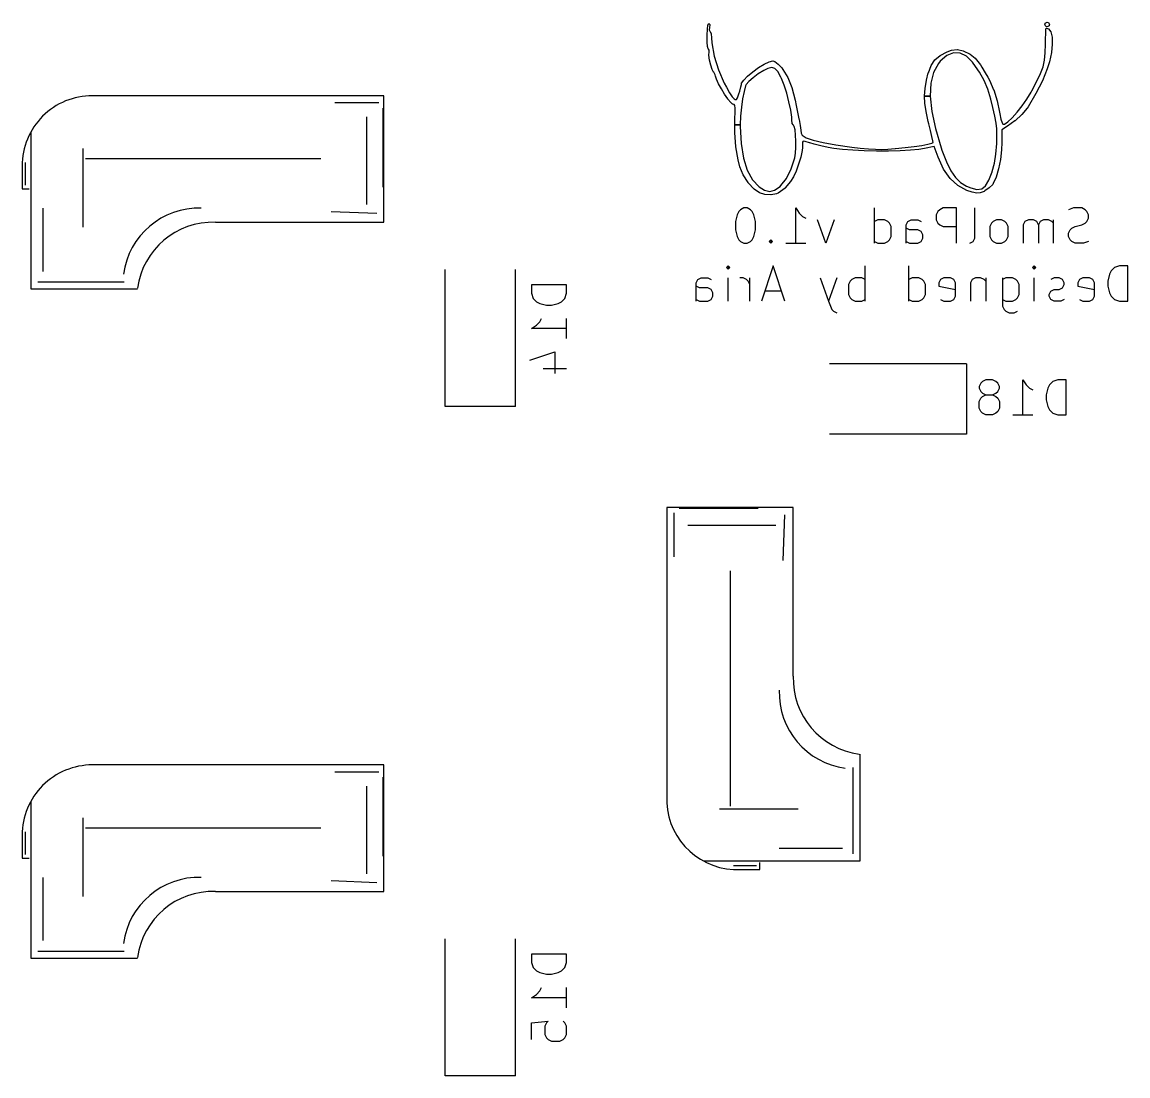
# Model space of a CAD drawing. Extents: x 111.6 to 184.2, y -141.9 to -53.5.
# Drawn here: x 149.67 to 181.15, y -141.95 to -111.95 of the extents above; entities that cross this region are included whole.
import ezdxf

# ---------------------------------------------------------------- set-up
doc = ezdxf.new("R2010")
doc.units = 0
doc.layers.add('BLACK', color=7, linetype='CONTINUOUS')

msp = doc.modelspace()

# ---------------------------------------------------------------- linework, layer by layer
at = {"layer": 'BLACK', "linetype": 'CONTINUOUS'}
for p, q in [((169.18, -112.152), (169.195, -112.04)), ((169.195, -112.039), (169.217, -111.999)), ((169.195, -112.04), (169.195, -112.039)), ((169.195, -112.04), (169.195, -112.04)), ((169.217, -111.998), (169.218, -111.997)), ((169.217, -111.999), (169.217, -111.998)), ((169.218, -111.997), (169.218, -111.997)), ((169.218, -111.997), (169.218, -111.997)), ((169.218, -111.997), (169.219, -111.997)), ((169.219, -111.997), (169.22, -111.996)), ((169.22, -111.996), (169.22, -111.996)), ((169.22, -111.996), (169.22, -111.996)), ((169.22, -111.996), (169.221, -111.996)), ((169.221, -111.996), (169.221, -111.996)), ((169.221, -111.996), (169.222, -111.996)), ((169.222, -111.996), (169.222, -111.996)), ((169.222, -111.996), (169.222, -111.996)), ((169.222, -111.996), (169.223, -111.997)), ((169.223, -111.997), (169.223, -111.997)), ((169.223, -111.997), (169.224, -111.997)), ((169.224, -111.997), (169.224, -111.997)), ((169.224, -111.997), (169.225, -111.998)), ((169.225, -111.998), (169.247, -112.023)), ((169.249, -112.027), (169.243, -112.107)), ((169.247, -112.023), (169.247, -112.023)), ((169.247, -112.023), (169.247, -112.023)), ((169.247, -112.023), (169.248, -112.024)), ((169.248, -112.024), (169.248, -112.025)), ((169.248, -112.025), (169.248, -112.025)), ((169.248, -112.025), (169.248, -112.025)), ((169.248, -112.025), (169.249, -112.026)), ((169.249, -112.026), (169.249, -112.027)), ((169.249, -112.027), (169.249, -112.027)), ((169.249, -112.027), (169.249, -112.027)), ((178.783, -112.021), (178.79, -111.991)), ((178.783, -112.022), (178.783, -112.021)), ((178.783, -112.021), (178.783, -112.021)), ((178.783, -112.021), (178.783, -112.021)), ((178.783, -112.023), (178.783, -112.022)), ((178.783, -112.024), (178.783, -112.023)), ((178.783, -112.023), (178.783, -112.023)), ((178.783, -112.023), (178.783, -112.023)), ((178.783, -112.025), (178.783, -112.024)), ((178.817, -112.081), (178.783, -112.025)), ((178.783, -112.025), (178.783, -112.025)), ((178.783, -112.025), (178.783, -112.025)), ((178.79, -111.991), (178.791, -111.99)), ((178.79, -111.991), (178.79, -111.991)), ((178.79, -111.991), (178.79, -111.991)), ((178.79, -111.991), (178.79, -111.991)), ((178.791, -111.99), (178.792, -111.989)), ((178.791, -111.99), (178.791, -111.99)), ((178.791, -111.99), (178.791, -111.99)), ((178.791, -111.99), (178.791, -111.99)), ((178.792, -111.988), (178.849, -111.954)), ((178.792, -111.989), (178.792, -111.988)), ((178.792, -111.988), (178.792, -111.988)), ((178.792, -111.988), (178.792, -111.988)), ((178.849, -111.954), (178.849, -111.954)), ((178.849, -111.954), (178.849, -111.954)), ((178.849, -111.954), (178.85, -111.954)), ((178.85, -111.954), (178.85, -111.954)), ((178.85, -111.954), (178.85, -111.954)), ((178.85, -111.954), (178.85, -111.954)), ((178.85, -111.954), (178.851, -111.954)), ((178.851, -111.954), (178.852, -111.954)), ((178.852, -111.954), (178.852, -111.954)), ((178.852, -111.954), (178.852, -111.954)), ((178.852, -111.954), (178.882, -111.961)), ((178.882, -111.961), (178.882, -111.961)), ((178.882, -111.961), (178.882, -111.961)), ((178.882, -111.961), (178.882, -111.961)), ((178.882, -111.961), (178.883, -111.962)), ((178.883, -111.962), (178.884, -111.962)), ((178.884, -111.962), (178.884, -111.962)), ((178.884, -111.962), (178.884, -111.962)), ((178.884, -111.962), (178.885, -111.963)), ((178.885, -111.963), (178.885, -111.963)), ((178.885, -111.963), (178.919, -112.02)), ((178.92, -112.023), (178.912, -112.053)), ((178.919, -112.02), (178.919, -112.02)), ((178.919, -112.02), (178.919, -112.02)), ((178.919, -112.02), (178.919, -112.021)), ((178.919, -112.021), (178.92, -112.021)), ((178.92, -112.021), (178.92, -112.021)), ((178.92, -112.021), (178.92, -112.021)), ((178.92, -112.021), (178.92, -112.022)), ((178.92, -112.022), (178.92, -112.023)), ((178.92, -112.023), (178.92, -112.023)), ((178.92, -112.023), (178.92, -112.023)), ((169.173, -112.322), (169.18, -112.152)), ((169.173, -112.361), (169.173, -112.322)), ((169.173, -112.322), (169.173, -112.322)), ((169.173, -112.322), (169.173, -112.322)), ((169.177, -112.524), (169.173, -112.361)), ((169.173, -112.361), (169.173, -112.361)), ((169.173, -112.361), (169.173, -112.361)), ((169.18, -112.152), (169.18, -112.152)), ((169.18, -112.152), (169.18, -112.152)), ((169.243, -112.107), (169.235, -112.177)), ((169.235, -112.177), (169.251, -112.209)), ((169.243, -112.107), (169.243, -112.107)), ((169.243, -112.107), (169.243, -112.107)), ((169.251, -112.209), (169.262, -112.218)), ((169.262, -112.218), (169.262, -112.218)), ((169.262, -112.218), (169.263, -112.219)), ((169.263, -112.219), (169.263, -112.219)), ((169.263, -112.219), (169.263, -112.219)), ((169.263, -112.219), (169.263, -112.22)), ((169.263, -112.22), (169.264, -112.22)), ((169.264, -112.22), (169.284, -112.289)), ((169.284, -112.289), (169.285, -112.29)), ((169.285, -112.29), (169.285, -112.29)), ((169.285, -112.29), (169.296, -112.404)), ((178.804, -112.431), (178.809, -112.274)), ((178.809, -112.274), (178.816, -112.168)), ((178.809, -112.274), (178.809, -112.274)), ((178.809, -112.274), (178.809, -112.274)), ((178.816, -112.167), (178.825, -112.128)), ((178.816, -112.168), (178.816, -112.167)), ((178.816, -112.167), (178.816, -112.167)), ((178.819, -112.082), (178.817, -112.081)), ((178.817, -112.081), (178.817, -112.081)), ((178.819, -112.083), (178.819, -112.082)), ((178.819, -112.082), (178.819, -112.082)), ((178.819, -112.082), (178.819, -112.082)), ((178.82, -112.083), (178.819, -112.083)), ((178.85, -112.091), (178.82, -112.083)), ((178.82, -112.083), (178.82, -112.083)), ((178.82, -112.083), (178.82, -112.083)), ((178.82, -112.083), (178.82, -112.083)), ((178.825, -112.128), (178.825, -112.127)), ((178.825, -112.127), (178.825, -112.127)), ((178.825, -112.127), (178.826, -112.127)), ((178.826, -112.126), (178.826, -112.125)), ((178.826, -112.125), (178.827, -112.125)), ((178.826, -112.127), (178.826, -112.126)), ((178.826, -112.126), (178.826, -112.126)), ((178.827, -112.125), (178.827, -112.124)), ((178.827, -112.124), (178.828, -112.124)), ((178.828, -112.124), (178.828, -112.124)), ((178.828, -112.124), (178.828, -112.124)), ((178.828, -112.124), (178.829, -112.124)), ((178.829, -112.124), (178.829, -112.124)), ((178.829, -112.124), (178.83, -112.124)), ((178.83, -112.124), (178.83, -112.124)), ((178.83, -112.124), (178.831, -112.124)), ((178.831, -112.124), (178.831, -112.124)), ((178.831, -112.124), (178.832, -112.124)), ((178.832, -112.124), (178.888, -112.142)), ((178.851, -112.091), (178.85, -112.091)), ((178.85, -112.091), (178.85, -112.091)), ((178.85, -112.091), (178.85, -112.091)), ((178.852, -112.091), (178.851, -112.091)), ((178.853, -112.09), (178.852, -112.091)), ((178.852, -112.091), (178.852, -112.091)), ((178.852, -112.091), (178.852, -112.091)), ((178.854, -112.09), (178.853, -112.09)), ((178.91, -112.056), (178.854, -112.09)), ((178.854, -112.09), (178.854, -112.09)), ((178.888, -112.142), (178.888, -112.142)), ((178.888, -112.142), (178.889, -112.142)), ((178.889, -112.142), (178.889, -112.142)), ((178.889, -112.142), (178.889, -112.143)), ((178.889, -112.143), (178.89, -112.143)), ((178.89, -112.143), (178.89, -112.144)), ((178.89, -112.144), (178.955, -112.23)), ((178.911, -112.055), (178.91, -112.056)), ((178.91, -112.056), (178.91, -112.056)), ((178.91, -112.056), (178.91, -112.056)), ((178.91, -112.056), (178.91, -112.056)), ((178.91, -112.056), (178.91, -112.056)), ((178.912, -112.054), (178.911, -112.055)), ((178.911, -112.055), (178.911, -112.055)), ((178.911, -112.055), (178.911, -112.055)), ((178.912, -112.053), (178.912, -112.054)), ((178.955, -112.23), (178.955, -112.23)), ((178.955, -112.23), (178.955, -112.23)), ((178.955, -112.23), (178.955, -112.231)), ((178.955, -112.231), (178.956, -112.232)), ((178.956, -112.232), (178.956, -112.232)), ((178.956, -112.232), (178.956, -112.232)), ((178.956, -112.232), (178.991, -112.381)), ((169.188, -112.648), (169.177, -112.524)), ((169.177, -112.524), (169.177, -112.524)), ((169.177, -112.524), (169.177, -112.524)), ((169.188, -112.649), (169.188, -112.648)), ((169.204, -112.716), (169.188, -112.649)), ((169.188, -112.649), (169.188, -112.649)), ((169.296, -112.404), (169.296, -112.405)), ((169.296, -112.405), (169.296, -112.405)), ((169.296, -112.405), (169.307, -112.546)), ((169.307, -112.546), (169.374, -112.923)), ((178.797, -112.826), (178.803, -112.583)), ((178.803, -112.583), (178.804, -112.431)), ((178.804, -112.431), (178.804, -112.431)), ((178.804, -112.431), (178.804, -112.431)), ((178.998, -112.582), (178.973, -112.821)), ((178.991, -112.381), (178.991, -112.381)), ((178.991, -112.381), (178.992, -112.382)), ((178.992, -112.382), (178.998, -112.581)), ((178.998, -112.581), (178.998, -112.581)), ((178.998, -112.581), (178.998, -112.582)), ((169.205, -112.716), (169.204, -112.716)), ((169.205, -112.717), (169.205, -112.716)), ((169.206, -112.718), (169.205, -112.717)), ((169.205, -112.717), (169.205, -112.717)), ((169.205, -112.717), (169.205, -112.717)), ((169.213, -112.724), (169.206, -112.718)), ((169.206, -112.718), (169.206, -112.718)), ((169.233, -112.756), (169.213, -112.724)), ((169.225, -112.898), (169.228, -112.804)), ((169.225, -112.899), (169.225, -112.898)), ((169.225, -112.898), (169.225, -112.898)), ((169.243, -113.034), (169.225, -112.899)), ((169.228, -112.803), (169.233, -112.756)), ((169.228, -112.804), (169.228, -112.803)), ((169.228, -112.804), (169.228, -112.804)), ((169.374, -112.923), (169.493, -113.314)), ((175.658, -113.027), (175.804, -112.905)), ((175.804, -112.905), (175.805, -112.905)), ((175.805, -112.904), (176.005, -112.8)), ((175.805, -112.905), (175.805, -112.904)), ((175.994, -112.908), (175.807, -113.068)), ((176.184, -112.831), (175.994, -112.908)), ((176.005, -112.8), (176.131, -112.754)), ((176.005, -112.8), (176.005, -112.8)), ((176.005, -112.8), (176.005, -112.8)), ((176.131, -112.754), (176.132, -112.753)), ((176.131, -112.754), (176.131, -112.754)), ((176.132, -112.753), (176.294, -112.734)), ((176.373, -112.837), (176.184, -112.831)), ((176.294, -112.734), (176.295, -112.734)), ((176.295, -112.734), (176.296, -112.734)), ((176.296, -112.734), (176.462, -112.772)), ((176.556, -112.925), (176.373, -112.837)), ((176.462, -112.772), (176.463, -112.772)), ((176.463, -112.772), (176.463, -112.772)), ((176.463, -112.772), (176.661, -112.87)), ((176.727, -113.096), (176.556, -112.925)), ((176.661, -112.87), (176.662, -112.87)), ((176.662, -112.87), (176.662, -112.87)), ((176.662, -112.87), (176.805, -112.979)), ((176.805, -112.979), (176.806, -112.98)), ((176.806, -112.98), (176.806, -112.98)), ((176.806, -112.98), (176.955, -113.174)), ((178.776, -113.033), (178.797, -112.826)), ((178.973, -112.821), (178.917, -113.089)), ((178.973, -112.821), (178.973, -112.821)), ((178.973, -112.821), (178.973, -112.821)), ((169.276, -113.18), (169.243, -113.034)), ((169.243, -113.034), (169.243, -113.034)), ((169.243, -113.034), (169.243, -113.034)), ((169.276, -113.181), (169.276, -113.18)), ((169.276, -113.18), (169.276, -113.18)), ((169.316, -113.305), (169.276, -113.181)), ((169.317, -113.306), (169.316, -113.305)), ((169.357, -113.378), (169.317, -113.306)), ((169.317, -113.306), (169.317, -113.306)), ((170.471, -113.367), (170.632, -113.25)), ((170.632, -113.25), (170.792, -113.15)), ((170.632, -113.25), (170.632, -113.25)), ((170.632, -113.25), (170.632, -113.25)), ((170.901, -113.273), (170.783, -113.33)), ((170.792, -113.15), (170.793, -113.15)), ((170.793, -113.15), (170.935, -113.081)), ((170.793, -113.15), (170.793, -113.15)), ((171.014, -113.248), (170.901, -113.273)), ((170.935, -113.081), (170.936, -113.08)), ((170.935, -113.081), (170.935, -113.081)), ((170.936, -113.08), (171.042, -113.054)), ((171.104, -113.274), (171.014, -113.248)), ((171.042, -113.054), (171.043, -113.054)), ((171.043, -113.054), (171.044, -113.054)), ((171.044, -113.054), (171.044, -113.054)), ((171.044, -113.054), (171.044, -113.054)), ((171.044, -113.054), (171.045, -113.055)), ((171.045, -113.055), (171.046, -113.055)), ((171.046, -113.055), (171.099, -113.077)), ((171.099, -113.077), (171.099, -113.077)), ((171.099, -113.077), (171.1, -113.078)), ((171.1, -113.078), (171.192, -113.15)), ((171.187, -113.362), (171.104, -113.274)), ((171.192, -113.15), (171.192, -113.151)), ((171.192, -113.151), (171.192, -113.151)), ((171.192, -113.151), (171.295, -113.257)), ((171.295, -113.257), (171.295, -113.257)), ((171.295, -113.257), (171.295, -113.257)), ((171.295, -113.257), (171.331, -113.302)), ((171.331, -113.302), (171.332, -113.302)), ((171.332, -113.302), (171.332, -113.303)), ((171.332, -113.303), (171.47, -113.529)), ((175.47, -113.395), (175.55, -113.186)), ((175.55, -113.185), (175.657, -113.028)), ((175.55, -113.186), (175.55, -113.185)), ((175.55, -113.185), (175.55, -113.185)), ((175.754, -113.132), (175.616, -113.385)), ((175.657, -113.028), (175.657, -113.027)), ((175.657, -113.027), (175.658, -113.027)), ((175.807, -113.068), (175.754, -113.132)), ((176.745, -113.119), (176.727, -113.096)), ((176.921, -113.376), (176.745, -113.119)), ((176.955, -113.174), (176.955, -113.174)), ((176.955, -113.174), (176.955, -113.174)), ((176.955, -113.174), (176.993, -113.241)), ((176.993, -113.241), (176.993, -113.241)), ((176.993, -113.241), (177.083, -113.394)), ((178.664, -113.418), (178.734, -113.223)), ((178.856, -113.286), (178.718, -113.621)), ((178.734, -113.223), (178.776, -113.033)), ((178.917, -113.089), (178.856, -113.286)), ((178.856, -113.286), (178.856, -113.286)), ((178.856, -113.286), (178.856, -113.286)), ((178.917, -113.089), (178.917, -113.089)), ((178.917, -113.089), (178.917, -113.089)), ((169.358, -113.379), (169.357, -113.378)), ((169.358, -113.38), (169.358, -113.379)), ((169.359, -113.38), (169.358, -113.38)), ((169.404, -113.456), (169.359, -113.38)), ((169.412, -113.495), (169.404, -113.456)), ((169.438, -113.581), (169.412, -113.495)), ((169.412, -113.495), (169.412, -113.495)), ((169.412, -113.495), (169.412, -113.495)), ((169.438, -113.582), (169.438, -113.581)), ((169.497, -113.708), (169.438, -113.582)), ((169.438, -113.582), (169.438, -113.582)), ((169.493, -113.314), (169.656, -113.688)), ((170.154, -113.696), (170.214, -113.603)), ((170.214, -113.603), (170.214, -113.603)), ((170.214, -113.603), (170.215, -113.603)), ((170.215, -113.603), (170.326, -113.489)), ((170.326, -113.489), (170.471, -113.367)), ((170.326, -113.489), (170.326, -113.489)), ((170.326, -113.489), (170.326, -113.489)), ((170.48, -113.537), (170.358, -113.645)), ((170.471, -113.367), (170.471, -113.367)), ((170.471, -113.367), (170.471, -113.367)), ((170.63, -113.426), (170.48, -113.537)), ((170.783, -113.33), (170.63, -113.426)), ((171.275, -113.522), (171.187, -113.362)), ((171.293, -113.561), (171.275, -113.522)), ((171.366, -113.749), (171.293, -113.561)), ((171.47, -113.529), (171.47, -113.529)), ((171.47, -113.529), (171.47, -113.529)), ((171.47, -113.529), (171.583, -113.818)), ((175.376, -113.84), (175.417, -113.61)), ((175.417, -113.61), (175.469, -113.396)), ((175.417, -113.61), (175.417, -113.61)), ((175.417, -113.61), (175.417, -113.61)), ((175.469, -113.396), (175.47, -113.396)), ((175.47, -113.396), (175.47, -113.395)), ((175.616, -113.385), (175.539, -113.695)), ((177.055, -113.615), (176.921, -113.376)), ((177.161, -113.864), (177.055, -113.615)), ((177.083, -113.394), (177.16, -113.522)), ((177.16, -113.522), (177.16, -113.522)), ((177.16, -113.522), (177.16, -113.523)), ((177.16, -113.523), (177.217, -113.623)), ((178.718, -113.621), (178.533, -113.988)), ((178.56, -113.639), (178.664, -113.418)), ((178.718, -113.621), (178.718, -113.621)), ((178.718, -113.621), (178.718, -113.621)), ((169.498, -113.709), (169.497, -113.708)), ((169.579, -113.857), (169.498, -113.709)), ((169.498, -113.709), (169.498, -113.709)), ((169.58, -113.857), (169.579, -113.857)), ((169.672, -114.008), (169.58, -113.857)), ((169.58, -113.857), (169.58, -113.857)), ((169.656, -113.688), (169.72, -113.808)), ((169.72, -113.808), (169.81, -113.964)), ((170.079, -113.991), (170.102, -113.915)), ((170.102, -113.915), (170.134, -113.797)), ((170.134, -113.797), (170.147, -113.726)), ((170.147, -113.726), (170.153, -113.697)), ((170.147, -113.726), (170.147, -113.726)), ((170.147, -113.726), (170.147, -113.726)), ((170.153, -113.697), (170.153, -113.696)), ((170.153, -113.696), (170.154, -113.696)), ((170.223, -113.925), (170.181, -114.134)), ((170.269, -113.771), (170.223, -113.925)), ((170.286, -113.732), (170.269, -113.771)), ((170.358, -113.645), (170.286, -113.732)), ((171.438, -113.979), (171.366, -113.749)), ((171.583, -113.818), (171.583, -113.818)), ((171.583, -113.818), (171.583, -113.819)), ((171.583, -113.819), (171.675, -114.18)), ((175.359, -114.049), (175.376, -113.841)), ((175.376, -113.841), (175.376, -113.84)), ((175.376, -113.841), (175.376, -113.841)), ((175.539, -113.695), (175.522, -114.065)), ((177.249, -114.15), (177.161, -113.864)), ((177.217, -113.623), (177.217, -113.624)), ((177.217, -113.624), (177.217, -113.624)), ((177.217, -113.624), (177.328, -113.885)), ((177.328, -113.885), (177.329, -113.885)), ((177.329, -113.885), (177.329, -113.886)), ((177.329, -113.886), (177.424, -114.192)), ((178.395, -113.946), (178.416, -113.907)), ((178.416, -113.907), (178.56, -113.639)), ((159.975, -114.05), (151.775, -114.05)), ((159.825, -114.25), (158.575, -114.25)), ((159.975, -117.65), (159.975, -114.05)), ((169.764, -114.142), (169.672, -114.008)), ((169.672, -114.008), (169.672, -114.008)), ((169.672, -114.008), (169.672, -114.008)), ((169.764, -114.143), (169.764, -114.142)), ((169.843, -114.243), (169.764, -114.143)), ((169.764, -114.143), (169.764, -114.143)), ((169.81, -113.964), (169.887, -114.081)), ((169.844, -114.243), (169.843, -114.243)), ((169.899, -114.29), (169.844, -114.243)), ((169.844, -114.243), (169.844, -114.243)), ((169.887, -114.081), (169.938, -114.141)), ((169.938, -114.141), (169.97, -114.16)), ((169.97, -114.16), (170.005, -114.16)), ((170.005, -114.16), (170.037, -114.11)), ((170.037, -114.11), (170.079, -113.991)), ((170.181, -114.134), (170.147, -114.376)), ((171.503, -114.225), (171.438, -113.979)), ((171.552, -114.46), (171.503, -114.225)), ((171.675, -114.18), (171.675, -114.18)), ((171.675, -114.18), (171.675, -114.18)), ((171.675, -114.18), (171.705, -114.327)), ((175.359, -114.05), (175.359, -114.049)), ((175.359, -114.049), (175.359, -114.049)), ((175.36, -114.065), (175.359, -114.05)), ((175.368, -114.26), (175.36, -114.065)), ((175.36, -114.065), (175.522, -114.065)), ((175.522, -114.065), (175.36, -114.065)), ((175.522, -114.065), (175.566, -114.494)), ((177.308, -114.389), (177.249, -114.15)), ((177.424, -114.192), (177.424, -114.192)), ((177.424, -114.192), (177.424, -114.192)), ((177.424, -114.192), (177.493, -114.516)), ((178.137, -114.339), (178.274, -114.144)), ((178.274, -114.144), (178.395, -113.946)), ((178.533, -113.988), (178.308, -114.37)), ((178.533, -113.988), (178.533, -113.988)), ((178.533, -113.988), (178.533, -113.988)), ((159.955, -116.65), (159.955, -114.4)), ((169.9, -114.29), (169.899, -114.29)), ((169.899, -114.29), (169.899, -114.29)), ((169.899, -114.29), (169.899, -114.29)), ((169.901, -114.29), (169.9, -114.29)), ((169.9, -114.29), (169.9, -114.29)), ((169.901, -114.291), (169.901, -114.29)), ((169.907, -114.292), (169.901, -114.291)), ((169.94, -114.3), (169.907, -114.292)), ((169.959, -114.332), (169.94, -114.3)), ((169.967, -114.408), (169.959, -114.332)), ((169.962, -114.678), (169.967, -114.543)), ((169.967, -114.543), (169.967, -114.408)), ((170.147, -114.376), (170.124, -114.631)), ((171.581, -114.657), (171.552, -114.46)), ((171.705, -114.327), (171.705, -114.327)), ((171.705, -114.327), (171.745, -114.518)), ((171.745, -114.518), (171.745, -114.518)), ((171.745, -114.518), (171.784, -114.709)), ((175.403, -114.497), (175.368, -114.26)), ((175.368, -114.26), (175.368, -114.26)), ((175.368, -114.26), (175.368, -114.26)), ((175.466, -114.784), (175.403, -114.497)), ((175.403, -114.497), (175.403, -114.497)), ((175.403, -114.497), (175.403, -114.497)), ((175.566, -114.494), (175.669, -114.982)), ((177.362, -114.635), (177.308, -114.389)), ((177.493, -114.516), (177.493, -114.516)), ((177.493, -114.516), (177.493, -114.516)), ((177.493, -114.516), (177.501, -114.561)), ((177.501, -114.561), (177.534, -114.712)), ((177.857, -114.674), (177.995, -114.52)), ((177.995, -114.52), (178.137, -114.339)), ((178.285, -114.404), (178.133, -114.585)), ((178.308, -114.37), (178.285, -114.404)), ((178.285, -114.404), (178.285, -114.404)), ((178.285, -114.404), (178.285, -114.404)), ((178.308, -114.37), (178.308, -114.37)), ((178.308, -114.37), (178.308, -114.37)), ((159.475, -114.65), (159.475, -117.15)), ((169.962, -114.679), (169.962, -114.678)), ((169.962, -114.875), (169.962, -114.679)), ((169.962, -114.679), (169.962, -114.679)), ((169.962, -115.093), (169.962, -114.875)), ((169.962, -114.875), (170.115, -114.875)), ((170.115, -114.875), (169.962, -114.875)), ((170.124, -114.631), (170.115, -114.875)), ((170.115, -114.875), (170.115, -114.923)), ((171.586, -114.74), (171.581, -114.657)), ((171.586, -114.741), (171.586, -114.74)), ((171.596, -114.835), (171.586, -114.741)), ((171.586, -114.741), (171.586, -114.741)), ((171.597, -114.836), (171.596, -114.835)), ((171.596, -114.835), (171.596, -114.835)), ((171.596, -114.835), (171.596, -114.835)), ((171.597, -114.837), (171.597, -114.836)), ((171.622, -114.882), (171.597, -114.837)), ((171.597, -114.837), (171.597, -114.837)), ((171.597, -114.837), (171.597, -114.837)), ((171.784, -114.709), (171.784, -114.709)), ((171.784, -114.709), (171.789, -114.73)), ((171.789, -114.73), (171.789, -114.73)), ((171.789, -114.73), (171.789, -114.73)), ((171.789, -114.73), (171.82, -114.894)), ((175.481, -114.845), (175.466, -114.784)), ((175.466, -114.784), (175.466, -114.784)), ((175.466, -114.784), (175.466, -114.784)), ((175.529, -115.043), (175.481, -114.845)), ((175.481, -114.845), (175.481, -114.845)), ((177.397, -114.827), (177.362, -114.635)), ((177.416, -114.993), (177.397, -114.827)), ((177.534, -114.712), (177.567, -114.82)), ((177.567, -114.82), (177.593, -114.863)), ((177.593, -114.863), (177.639, -114.855)), ((177.639, -114.855), (177.735, -114.79)), ((177.935, -114.766), (177.722, -114.92)), ((177.735, -114.79), (177.857, -114.674)), ((177.936, -114.766), (177.935, -114.766)), ((177.935, -114.766), (177.935, -114.766)), ((178.133, -114.586), (177.936, -114.766)), ((178.133, -114.585), (178.133, -114.585)), ((178.133, -114.585), (178.133, -114.586)), ((149.925, -115.1), (149.925, -119.55)), ((169.963, -115.093), (169.962, -115.093)), ((169.963, -115.094), (169.963, -115.093)), ((169.994, -115.5), (169.963, -115.094)), ((170.115, -114.923), (170.139, -115.411)), ((171.623, -114.883), (171.622, -114.882)), ((171.622, -114.882), (171.622, -114.882)), ((171.622, -114.882), (171.622, -114.882)), ((171.624, -114.883), (171.623, -114.883)), ((171.623, -114.883), (171.623, -114.883)), ((171.623, -114.883), (171.623, -114.883)), ((171.624, -114.884), (171.624, -114.883)), ((171.625, -114.884), (171.624, -114.884)), ((171.627, -114.884), (171.625, -114.884)), ((171.625, -114.884), (171.625, -114.884)), ((171.625, -114.884), (171.625, -114.884)), ((171.652, -114.921), (171.627, -114.884)), ((171.674, -115.023), (171.652, -114.921)), ((171.689, -115.171), (171.674, -115.023)), ((171.698, -115.344), (171.689, -115.171)), ((171.82, -114.894), (171.82, -114.894)), ((171.82, -114.894), (171.82, -114.894)), ((171.82, -114.894), (171.842, -115.03)), ((171.842, -115.03), (171.842, -115.031)), ((171.842, -115.031), (171.842, -115.031)), ((171.842, -115.031), (171.85, -115.111)), ((171.85, -115.111), (171.881, -115.175)), ((171.881, -115.175), (171.994, -115.247)), ((175.569, -115.21), (175.529, -115.043)), ((175.669, -114.982), (175.834, -115.53)), ((177.422, -115.162), (177.416, -114.993)), ((177.417, -115.361), (177.422, -115.162)), ((177.721, -114.92), (177.565, -115.016)), ((177.565, -115.016), (177.565, -115.383)), ((177.722, -114.92), (177.721, -114.92)), ((177.722, -114.92), (177.722, -114.92)), ((170.054, -115.871), (169.994, -115.5)), ((169.994, -115.5), (169.994, -115.5)), ((169.994, -115.5), (169.994, -115.5)), ((170.139, -115.411), (170.205, -115.828)), ((171.698, -115.522), (171.698, -115.344)), ((171.891, -115.474), (171.886, -115.523)), ((171.907, -115.343), (171.888, -115.375)), ((171.888, -115.375), (171.89, -115.459)), ((171.89, -115.459), (171.891, -115.473)), ((171.891, -115.473), (171.891, -115.474)), ((171.891, -115.474), (171.891, -115.474)), ((171.967, -115.35), (171.907, -115.343)), ((172.091, -115.394), (171.967, -115.35)), ((171.994, -115.247), (172.191, -115.316)), ((172.092, -115.394), (172.091, -115.394)), ((172.22, -115.433), (172.092, -115.394)), ((172.092, -115.394), (172.092, -115.394)), ((172.092, -115.394), (172.092, -115.394)), ((172.191, -115.316), (172.473, -115.383)), ((172.405, -115.478), (172.22, -115.433)), ((172.22, -115.433), (172.22, -115.433)), ((172.22, -115.433), (172.22, -115.433)), ((172.619, -115.521), (172.405, -115.478)), ((172.405, -115.478), (172.405, -115.478)), ((172.405, -115.478), (172.405, -115.478)), ((172.473, -115.383), (172.838, -115.447)), ((172.838, -115.447), (173.288, -115.509)), ((173.288, -115.509), (173.531, -115.538)), ((174.814, -115.525), (175.068, -115.494)), ((175.068, -115.494), (175.288, -115.462)), ((175.288, -115.462), (175.459, -115.431)), ((175.633, -115.492), (175.361, -115.554)), ((175.459, -115.431), (175.571, -115.403)), ((175.597, -115.329), (175.569, -115.21)), ((175.569, -115.21), (175.569, -115.21)), ((175.571, -115.403), (175.607, -115.382)), ((175.607, -115.382), (175.597, -115.329)), ((175.748, -115.796), (175.633, -115.492)), ((177.393, -115.712), (177.415, -115.409)), ((177.415, -115.409), (177.417, -115.361)), ((177.565, -115.383), (177.556, -115.589)), ((177.565, -115.383), (177.565, -115.383)), ((177.565, -115.383), (177.565, -115.383)), ((151.405, -115.55), (151.405, -117.79)), ((171.569, -116.131), (171.669, -115.816)), ((171.669, -115.816), (171.67, -115.813)), ((171.67, -115.813), (171.689, -115.685)), ((171.689, -115.685), (171.698, -115.522)), ((171.836, -115.795), (171.776, -115.998)), ((171.877, -115.611), (171.836, -115.794)), ((171.836, -115.794), (171.836, -115.795)), ((171.836, -115.795), (171.836, -115.795)), ((171.886, -115.523), (171.877, -115.611)), ((171.877, -115.611), (171.877, -115.611)), ((171.877, -115.611), (171.877, -115.611)), ((171.886, -115.523), (171.886, -115.523)), ((172.781, -115.549), (172.619, -115.521)), ((172.619, -115.521), (172.619, -115.521)), ((172.619, -115.521), (172.619, -115.521)), ((173.022, -115.579), (172.781, -115.549)), ((172.781, -115.549), (172.781, -115.549)), ((172.781, -115.549), (172.781, -115.549)), ((173.316, -115.601), (173.022, -115.579)), ((173.022, -115.579), (173.022, -115.579)), ((173.022, -115.579), (173.022, -115.579)), ((173.644, -115.616), (173.316, -115.601)), ((173.316, -115.601), (173.316, -115.601)), ((173.316, -115.601), (173.316, -115.601)), ((173.531, -115.538), (173.767, -115.562)), ((173.99, -115.624), (173.644, -115.616)), ((173.644, -115.616), (173.644, -115.616)), ((173.644, -115.616), (173.644, -115.616)), ((173.767, -115.562), (173.961, -115.574)), ((173.961, -115.574), (174.136, -115.576)), ((174.336, -115.624), (173.99, -115.624)), ((173.99, -115.624), (173.99, -115.624)), ((173.99, -115.624), (173.99, -115.624)), ((174.136, -115.576), (174.317, -115.569)), ((174.317, -115.569), (174.526, -115.553)), ((174.665, -115.617), (174.336, -115.624)), ((174.336, -115.624), (174.336, -115.624)), ((174.336, -115.624), (174.336, -115.624)), ((174.526, -115.553), (174.537, -115.552)), ((174.526, -115.553), (174.526, -115.553)), ((174.537, -115.552), (174.814, -115.525)), ((174.96, -115.602), (174.665, -115.617)), ((174.665, -115.617), (174.665, -115.617)), ((174.665, -115.617), (174.665, -115.617)), ((175.203, -115.58), (174.96, -115.602)), ((174.96, -115.602), (174.96, -115.602)), ((174.96, -115.602), (174.96, -115.602)), ((175.361, -115.554), (175.203, -115.58)), ((175.203, -115.58), (175.203, -115.58)), ((175.203, -115.58), (175.203, -115.58)), ((175.361, -115.554), (175.361, -115.554)), ((175.361, -115.554), (175.361, -115.554)), ((175.748, -115.797), (175.748, -115.796)), ((175.748, -115.796), (175.748, -115.796)), ((175.905, -116.14), (175.748, -115.797)), ((175.834, -115.53), (175.858, -115.602)), ((175.858, -115.602), (175.984, -115.93)), ((177.352, -115.967), (177.393, -115.712)), ((177.556, -115.59), (177.521, -115.864)), ((177.556, -115.589), (177.556, -115.589)), ((177.556, -115.589), (177.556, -115.59)), ((149.675, -115.95), (149.675, -116.7)), ((149.775, -116.6), (149.775, -115.95)), ((158.175, -115.85), (151.475, -115.85)), ((170.055, -115.871), (170.054, -115.871)), ((170.105, -116.07), (170.055, -115.871)), ((170.055, -115.871), (170.055, -115.871)), ((170.105, -116.071), (170.105, -116.07)), ((170.105, -116.07), (170.105, -116.07)), ((170.202, -116.304), (170.105, -116.071)), ((170.205, -115.828), (170.314, -116.172)), ((171.433, -116.401), (171.569, -116.131)), ((171.776, -115.998), (171.704, -116.195)), ((171.776, -115.998), (171.776, -115.998)), ((171.776, -115.998), (171.776, -115.998)), ((175.984, -115.93), (176.11, -116.186)), ((177.287, -116.209), (177.352, -115.967)), ((177.467, -116.134), (177.397, -116.371)), ((177.521, -115.865), (177.467, -116.134)), ((177.467, -116.134), (177.467, -116.134)), ((177.467, -116.134), (177.467, -116.134)), ((177.521, -115.864), (177.521, -115.865)), ((177.521, -115.865), (177.521, -115.865)), ((170.202, -116.305), (170.202, -116.304)), ((170.202, -116.304), (170.202, -116.304)), ((170.343, -116.524), (170.202, -116.305)), ((170.314, -116.172), (170.464, -116.443)), ((170.464, -116.443), (170.656, -116.641)), ((171.271, -116.607), (171.433, -116.401)), ((171.628, -116.36), (171.548, -116.494)), ((171.704, -116.196), (171.628, -116.36)), ((171.628, -116.36), (171.628, -116.36)), ((171.628, -116.36), (171.628, -116.36)), ((171.704, -116.195), (171.704, -116.195)), ((171.704, -116.195), (171.704, -116.196)), ((176.088, -116.408), (175.905, -116.14)), ((175.905, -116.14), (175.905, -116.14)), ((175.905, -116.14), (175.905, -116.14)), ((176.089, -116.409), (176.088, -116.408)), ((176.306, -116.608), (176.089, -116.409)), ((176.089, -116.409), (176.089, -116.409)), ((176.11, -116.186), (176.243, -116.38)), ((176.243, -116.38), (176.388, -116.521)), ((177.195, -116.454), (177.285, -116.215)), ((177.285, -116.215), (177.287, -116.209)), ((177.397, -116.371), (177.318, -116.55)), ((177.397, -116.371), (177.397, -116.371)), ((177.397, -116.371), (177.397, -116.371)), ((149.675, -116.7), (149.875, -116.7)), ((170.343, -116.525), (170.343, -116.524)), ((170.343, -116.524), (170.343, -116.524)), ((170.509, -116.705), (170.343, -116.525)), ((170.66, -116.811), (170.509, -116.705)), ((170.509, -116.705), (170.509, -116.705)), ((170.509, -116.705), (170.509, -116.705)), ((170.656, -116.641), (170.808, -116.738)), ((170.808, -116.738), (170.955, -116.776)), ((170.955, -116.776), (171.095, -116.74)), ((171.095, -116.74), (171.248, -116.629)), ((171.392, -116.677), (171.195, -116.819)), ((171.248, -116.629), (171.271, -116.607)), ((171.393, -116.676), (171.392, -116.677)), ((171.547, -116.495), (171.393, -116.676)), ((171.393, -116.676), (171.393, -116.676)), ((171.548, -116.494), (171.547, -116.495)), ((171.547, -116.495), (171.547, -116.495)), ((176.307, -116.609), (176.306, -116.608)), ((176.306, -116.608), (176.306, -116.608)), ((176.563, -116.745), (176.307, -116.609)), ((176.388, -116.521), (176.554, -116.621)), ((176.554, -116.621), (176.678, -116.673)), ((176.564, -116.746), (176.563, -116.745)), ((176.563, -116.745), (176.563, -116.745)), ((176.716, -116.795), (176.564, -116.746)), ((176.678, -116.673), (176.852, -116.716)), ((176.852, -116.716), (176.989, -116.698)), ((176.989, -116.698), (177.1, -116.612)), ((177.08, -116.76), (177.056, -116.773)), ((177.081, -116.76), (177.08, -116.76)), ((177.08, -116.76), (177.08, -116.76)), ((177.203, -116.676), (177.081, -116.76)), ((177.1, -116.612), (177.195, -116.454)), ((177.204, -116.676), (177.203, -116.676)), ((177.203, -116.676), (177.203, -116.676)), ((177.301, -116.575), (177.204, -116.676)), ((177.302, -116.575), (177.301, -116.575)), ((177.318, -116.55), (177.302, -116.574)), ((177.302, -116.574), (177.302, -116.575)), ((177.318, -116.55), (177.318, -116.55)), ((177.318, -116.55), (177.318, -116.55)), ((170.66, -116.812), (170.66, -116.811)), ((170.661, -116.812), (170.66, -116.812)), ((170.814, -116.86), (170.661, -116.812)), ((170.815, -116.86), (170.814, -116.86)), ((170.814, -116.86), (170.814, -116.86)), ((170.99, -116.87), (170.815, -116.86)), ((170.991, -116.869), (170.99, -116.87)), ((171.148, -116.841), (170.991, -116.87)), ((170.991, -116.87), (170.991, -116.869)), ((171.149, -116.84), (171.148, -116.841)), ((171.148, -116.841), (171.148, -116.841)), ((171.194, -116.819), (171.149, -116.84)), ((171.195, -116.819), (171.194, -116.819)), ((171.195, -116.819), (171.195, -116.819)), ((176.717, -116.795), (176.716, -116.795)), ((176.848, -116.823), (176.717, -116.795)), ((176.717, -116.795), (176.717, -116.795)), ((176.849, -116.823), (176.848, -116.823)), ((176.85, -116.823), (176.849, -116.823)), ((176.947, -116.817), (176.85, -116.823)), ((176.948, -116.817), (176.947, -116.817)), ((176.947, -116.817), (176.947, -116.817)), ((177.055, -116.773), (176.948, -116.817)), ((177.056, -116.773), (177.055, -116.773)), ((177.055, -116.773), (177.055, -116.773)), ((150.275, -119.05), (150.275, -117.25)), ((159.775, -117.4), (158.475, -117.35)), ((170.077, -117.341), (170.03, -117.436)), ((170.125, -117.293), (170.077, -117.341)), ((170.22, -117.245), (170.125, -117.293)), ((170.316, -117.245), (170.22, -117.245)), ((170.411, -117.293), (170.316, -117.245)), ((170.458, -117.341), (170.411, -117.293)), ((170.506, -117.436), (170.458, -117.341)), ((171.696, -118.245), (171.696, -117.245)), ((171.696, -117.245), (171.792, -117.388)), ((171.792, -117.388), (171.887, -117.483)), ((173.935, -118.245), (173.935, -117.245)), ((175.744, -117.341), (175.696, -117.436)), ((175.792, -117.293), (175.744, -117.341)), ((175.887, -117.245), (175.792, -117.293)), ((176.268, -117.245), (175.887, -117.245)), ((176.268, -118.245), (176.268, -117.245)), ((176.792, -118.103), (176.792, -117.245)), ((179.601, -117.245), (179.458, -117.293)), ((179.839, -117.245), (179.601, -117.245)), ((179.935, -117.293), (179.839, -117.245)), ((179.982, -117.341), (179.935, -117.293)), ((180.03, -117.436), (179.982, -117.341)), ((155.175, -117.65), (159.975, -117.65)), ((170.03, -117.436), (169.982, -117.626)), ((169.982, -117.626), (169.982, -117.864)), ((170.554, -117.626), (170.506, -117.436)), ((170.554, -117.864), (170.554, -117.626)), ((171.887, -117.483), (171.982, -117.531)), ((172.554, -118.245), (172.316, -117.579)), ((172.792, -117.579), (172.554, -118.245)), ((174.03, -117.579), (173.935, -117.626)), ((174.22, -117.579), (174.03, -117.579)), ((174.316, -117.626), (174.22, -117.579)), ((174.363, -117.674), (174.316, -117.626)), ((174.411, -117.769), (174.363, -117.674)), ((174.839, -117.722), (174.887, -117.626)), ((174.887, -117.626), (174.982, -117.579)), ((174.982, -117.579), (175.173, -117.579)), ((175.173, -117.579), (175.268, -117.626)), ((175.696, -117.436), (175.696, -117.579)), ((175.696, -117.579), (175.744, -117.674)), ((175.744, -117.674), (175.792, -117.722)), ((177.268, -117.674), (177.22, -117.769)), ((177.316, -117.626), (177.268, -117.674)), ((177.411, -117.579), (177.316, -117.626)), ((177.554, -117.579), (177.411, -117.579)), ((177.649, -117.626), (177.554, -117.579)), ((177.696, -117.674), (177.649, -117.626)), ((177.744, -117.769), (177.696, -117.674)), ((178.22, -117.626), (178.173, -117.722)), ((178.316, -117.579), (178.22, -117.626)), ((178.458, -117.579), (178.316, -117.579)), ((178.554, -117.626), (178.458, -117.579)), ((178.601, -117.722), (178.554, -117.626)), ((178.649, -117.626), (178.601, -117.722)), ((178.744, -117.579), (178.649, -117.626)), ((178.887, -117.579), (178.744, -117.579)), ((178.982, -117.626), (178.887, -117.579)), ((179.03, -117.674), (178.982, -117.626)), ((179.03, -118.245), (179.03, -117.579)), ((179.839, -117.722), (179.935, -117.674)), ((179.935, -117.674), (179.982, -117.626)), ((179.982, -117.626), (180.03, -117.531)), ((180.03, -117.531), (180.03, -117.436)), ((169.982, -117.864), (170.03, -118.055)), ((170.506, -118.055), (170.554, -117.864)), ((174.411, -118.055), (174.411, -117.769)), ((174.839, -118.245), (174.839, -117.722)), ((174.935, -117.864), (174.839, -117.817)), ((175.173, -117.864), (174.935, -117.864)), ((175.268, -117.912), (175.173, -117.864)), ((175.316, -118.007), (175.268, -117.912)), ((175.316, -118.103), (175.316, -118.007)), ((175.792, -117.722), (175.887, -117.769)), ((175.887, -117.769), (176.268, -117.769)), ((177.22, -117.769), (177.22, -118.055)), ((177.744, -118.055), (177.744, -117.769)), ((178.173, -117.722), (178.173, -118.245)), ((178.601, -117.722), (178.601, -118.245)), ((179.458, -117.96), (179.506, -117.864)), ((179.458, -118.055), (179.458, -117.96)), ((179.506, -117.864), (179.554, -117.817)), ((179.554, -117.817), (179.649, -117.769)), ((179.649, -117.769), (179.839, -117.722)), ((170.03, -118.055), (170.077, -118.15)), ((170.077, -118.15), (170.125, -118.198)), ((170.125, -118.198), (170.22, -118.245)), ((170.22, -118.245), (170.316, -118.245)), ((170.316, -118.245), (170.411, -118.198)), ((170.411, -118.198), (170.458, -118.15)), ((170.458, -118.15), (170.506, -118.055)), ((170.982, -118.15), (170.935, -118.198)), ((170.935, -118.198), (170.982, -118.245)), ((171.03, -118.198), (170.982, -118.15)), ((170.982, -118.15), (170.982, -118.245)), ((170.982, -118.245), (171.03, -118.198)), ((171.411, -118.245), (171.982, -118.245)), ((173.935, -118.198), (174.03, -118.245)), ((174.03, -118.245), (174.22, -118.245)), ((174.22, -118.245), (174.316, -118.198)), ((174.316, -118.198), (174.363, -118.15)), ((174.363, -118.15), (174.411, -118.055)), ((174.839, -118.198), (174.935, -118.245)), ((174.935, -118.245), (175.173, -118.245)), ((175.173, -118.245), (175.268, -118.198)), ((175.268, -118.198), (175.316, -118.103)), ((176.649, -118.245), (176.744, -118.198)), ((176.744, -118.198), (176.792, -118.103)), ((177.22, -118.055), (177.268, -118.15)), ((177.268, -118.15), (177.316, -118.198)), ((177.316, -118.198), (177.411, -118.245)), ((177.411, -118.245), (177.554, -118.245)), ((177.554, -118.245), (177.649, -118.198)), ((177.649, -118.198), (177.696, -118.15)), ((177.696, -118.15), (177.744, -118.055)), ((179.506, -118.15), (179.458, -118.055)), ((179.554, -118.198), (179.506, -118.15)), ((179.649, -118.245), (179.554, -118.198)), ((179.887, -118.245), (179.649, -118.245)), ((180.03, -118.198), (179.887, -118.245)), ((169.72, -118.943), (169.768, -118.895)), ((169.768, -118.991), (169.72, -118.943)), ((169.768, -118.895), (169.816, -118.943)), ((169.768, -118.895), (169.768, -118.991)), ((169.816, -118.943), (169.768, -118.991)), ((171.054, -118.895), (170.72, -119.895)), ((171.387, -119.895), (171.054, -118.895)), ((173.673, -119.895), (173.673, -118.895)), ((174.911, -119.895), (174.911, -118.895)), ((178.435, -118.943), (178.482, -118.895)), ((178.482, -118.991), (178.435, -118.943)), ((178.482, -118.895), (178.53, -118.943)), ((178.482, -118.895), (178.482, -118.991)), ((178.53, -118.943), (178.482, -118.991)), ((180.768, -118.943), (180.673, -119.038)), ((180.911, -118.895), (180.768, -118.943)), ((181.149, -118.895), (180.911, -118.895)), ((181.149, -119.895), (181.149, -118.895)), ((161.719, -122.9), (161.719, -119)), ((163.719, -122.9), (163.719, -119)), ((168.863, -119.372), (168.911, -119.276)), ((168.911, -119.276), (169.006, -119.229)), ((169.006, -119.229), (169.196, -119.229)), ((169.196, -119.229), (169.292, -119.276)), ((169.768, -119.895), (169.768, -119.229)), ((170.196, -119.229), (170.101, -119.229)), ((170.292, -119.276), (170.196, -119.229)), ((170.339, -119.324), (170.292, -119.276)), ((170.387, -119.895), (170.387, -119.229)), ((172.387, -119.229), (172.625, -119.895)), ((172.863, -119.229), (172.625, -119.895)), ((173.292, -119.276), (173.244, -119.324)), ((173.387, -119.229), (173.292, -119.276)), ((173.577, -119.229), (173.387, -119.229)), ((173.673, -119.276), (173.577, -119.229)), ((175.006, -119.229), (174.911, -119.276)), ((175.196, -119.229), (175.006, -119.229)), ((175.292, -119.276), (175.196, -119.229)), ((175.339, -119.324), (175.292, -119.276)), ((175.816, -119.276), (175.768, -119.372)), ((175.911, -119.229), (175.816, -119.276)), ((176.101, -119.229), (175.911, -119.229)), ((176.196, -119.276), (176.101, -119.229)), ((176.244, -119.372), (176.196, -119.276)), ((176.72, -119.276), (176.673, -119.372)), ((176.816, -119.229), (176.72, -119.276)), ((176.958, -119.229), (176.816, -119.229)), ((177.054, -119.276), (176.958, -119.229)), ((177.101, -119.324), (177.054, -119.276)), ((177.101, -119.229), (177.101, -119.895)), ((177.577, -119.229), (177.577, -120.038)), ((177.673, -119.229), (177.577, -119.276)), ((177.863, -119.229), (177.673, -119.229)), ((177.958, -119.276), (177.863, -119.229)), ((178.006, -119.324), (177.958, -119.276)), ((178.482, -119.895), (178.482, -119.229)), ((179.054, -119.229), (178.958, -119.276)), ((179.196, -119.229), (179.054, -119.229)), ((179.292, -119.276), (179.196, -119.229)), ((179.339, -119.372), (179.292, -119.276)), ((179.768, -119.276), (179.72, -119.372)), ((179.863, -119.229), (179.768, -119.276)), ((180.054, -119.229), (179.863, -119.229)), ((180.149, -119.276), (180.054, -119.229)), ((180.196, -119.372), (180.149, -119.276)), ((180.625, -119.133), (180.577, -119.324)), ((180.673, -119.038), (180.625, -119.133)), ((149.925, -119.55), (152.955, -119.55)), ((150.125, -119.35), (152.575, -119.35)), ((165.171, -119.436), (164.171, -119.436)), ((164.171, -119.436), (164.171, -119.674)), ((165.171, -119.674), (165.171, -119.436)), ((168.863, -119.895), (168.863, -119.372)), ((168.958, -119.514), (168.863, -119.467)), ((169.196, -119.514), (168.958, -119.514)), ((169.292, -119.562), (169.196, -119.514)), ((169.339, -119.657), (169.292, -119.562)), ((170.387, -119.419), (170.339, -119.324)), ((173.244, -119.324), (173.196, -119.419)), ((173.196, -119.419), (173.196, -119.705)), ((175.387, -119.419), (175.339, -119.324)), ((175.387, -119.705), (175.387, -119.419)), ((175.768, -119.372), (175.768, -119.467)), ((175.768, -119.467), (176.244, -119.562)), ((176.244, -119.753), (176.244, -119.372)), ((176.673, -119.372), (176.673, -119.895)), ((178.054, -119.419), (178.006, -119.324)), ((178.054, -119.705), (178.054, -119.419)), ((178.958, -119.61), (179.054, -119.562)), ((179.054, -119.562), (179.196, -119.562)), ((179.196, -119.562), (179.292, -119.514)), ((179.292, -119.514), (179.339, -119.419)), ((179.339, -119.419), (179.339, -119.372)), ((179.72, -119.372), (179.72, -119.467)), ((179.72, -119.467), (180.196, -119.562)), ((180.196, -119.753), (180.196, -119.372)), ((180.577, -119.324), (180.577, -119.467)), ((180.577, -119.467), (180.625, -119.657)), ((164.171, -119.674), (164.219, -119.817)), ((164.219, -119.817), (164.314, -119.912)), ((164.314, -119.912), (164.409, -119.96)), ((164.933, -119.96), (165.028, -119.912)), ((165.028, -119.912), (165.124, -119.817)), ((165.124, -119.817), (165.171, -119.674)), ((168.863, -119.848), (168.958, -119.895)), ((168.958, -119.895), (169.196, -119.895)), ((169.196, -119.895), (169.292, -119.848)), ((169.292, -119.848), (169.339, -119.753)), ((169.339, -119.753), (169.339, -119.657)), ((171.292, -119.61), (170.816, -119.61)), ((172.625, -119.895), (172.72, -120.133)), ((173.196, -119.705), (173.244, -119.8)), ((173.244, -119.8), (173.292, -119.848)), ((173.292, -119.848), (173.387, -119.895)), ((173.387, -119.895), (173.577, -119.895)), ((173.577, -119.895), (173.673, -119.848)), ((174.911, -119.848), (175.006, -119.895)), ((175.006, -119.895), (175.196, -119.895)), ((175.196, -119.895), (175.292, -119.848)), ((175.292, -119.848), (175.339, -119.8)), ((175.339, -119.8), (175.387, -119.705)), ((175.816, -119.848), (175.911, -119.895)), ((175.911, -119.895), (176.101, -119.895)), ((176.101, -119.895), (176.196, -119.848)), ((176.196, -119.848), (176.244, -119.753)), ((177.577, -119.848), (177.673, -119.895)), ((177.673, -119.895), (177.863, -119.895)), ((177.863, -119.895), (177.958, -119.848)), ((177.958, -119.848), (178.006, -119.8)), ((178.006, -119.8), (178.054, -119.705)), ((178.911, -119.705), (178.958, -119.61)), ((178.911, -119.753), (178.911, -119.705)), ((178.958, -119.848), (178.911, -119.753)), ((179.054, -119.895), (178.958, -119.848)), ((179.244, -119.895), (179.054, -119.895)), ((179.339, -119.848), (179.244, -119.895)), ((179.768, -119.848), (179.863, -119.895)), ((179.863, -119.895), (180.054, -119.895)), ((180.054, -119.895), (180.149, -119.848)), ((180.149, -119.848), (180.196, -119.753)), ((180.625, -119.657), (180.673, -119.753)), ((180.673, -119.753), (180.768, -119.848)), ((180.768, -119.848), (180.911, -119.895)), ((180.911, -119.895), (181.149, -119.895)), ((164.409, -119.96), (164.6, -120.007)), ((164.6, -120.007), (164.743, -120.007)), ((164.743, -120.007), (164.933, -119.96)), ((172.72, -120.133), (172.768, -120.181)), ((172.768, -120.181), (172.863, -120.229)), ((177.577, -120.038), (177.625, -120.133)), ((177.625, -120.133), (177.673, -120.181)), ((177.673, -120.181), (177.768, -120.229)), ((177.768, -120.229), (177.911, -120.229)), ((177.911, -120.229), (178.006, -120.181)), ((164.314, -120.579), (164.409, -120.483)), ((164.409, -120.483), (164.457, -120.388)), ((165.171, -120.96), (165.171, -120.388)), ((164.171, -120.674), (164.314, -120.579)), ((165.171, -120.674), (164.171, -120.674)), ((164.124, -121.579), (164.838, -121.34)), ((164.838, -121.34), (164.838, -121.96)), ((176.558, -121.682), (172.657, -121.682)), ((176.558, -121.682), (176.558, -123.682)), ((164.504, -121.817), (165.171, -121.817)), ((176.967, -122.23), (176.919, -122.325)), ((176.919, -122.325), (176.919, -122.372)), ((176.919, -122.372), (176.967, -122.468)), ((177.014, -122.182), (176.967, -122.23)), ((177.11, -122.134), (177.014, -122.182)), ((177.3, -122.134), (177.11, -122.134)), ((177.395, -122.182), (177.3, -122.134)), ((177.443, -122.23), (177.395, -122.182)), ((177.491, -122.325), (177.443, -122.23)), ((177.443, -122.468), (177.491, -122.372)), ((177.491, -122.372), (177.491, -122.325)), ((178.157, -123.134), (178.157, -122.134)), ((178.157, -122.134), (178.252, -122.277)), ((178.252, -122.277), (178.348, -122.372)), ((178.348, -122.372), (178.443, -122.42)), ((178.871, -122.372), (178.824, -122.563)), ((178.919, -122.277), (178.871, -122.372)), ((179.014, -122.182), (178.919, -122.277)), ((179.157, -122.134), (179.014, -122.182)), ((179.395, -122.134), (179.157, -122.134)), ((179.395, -123.134), (179.395, -122.134)), ((176.919, -122.753), (176.967, -122.658)), ((176.967, -122.468), (177.014, -122.515)), ((176.967, -122.658), (177.014, -122.611)), ((177.014, -122.515), (177.11, -122.563)), ((177.014, -122.611), (177.11, -122.563)), ((177.11, -122.563), (177.3, -122.563)), ((177.3, -122.563), (177.395, -122.515)), ((177.3, -122.563), (177.395, -122.611)), ((177.395, -122.515), (177.443, -122.468)), ((177.395, -122.611), (177.443, -122.658)), ((177.443, -122.658), (177.491, -122.753)), ((178.824, -122.563), (178.824, -122.706)), ((178.824, -122.706), (178.871, -122.896)), ((163.719, -122.9), (161.719, -122.9)), ((176.919, -122.944), (176.919, -122.753)), ((176.967, -123.039), (176.919, -122.944)), ((177.014, -123.087), (176.967, -123.039)), ((177.443, -123.039), (177.395, -123.087)), ((177.491, -122.944), (177.443, -123.039)), ((177.491, -122.753), (177.491, -122.944)), ((178.871, -122.896), (178.919, -122.992)), ((178.919, -122.992), (179.014, -123.087)), ((177.11, -123.134), (177.014, -123.087)), ((177.3, -123.134), (177.11, -123.134)), ((177.395, -123.087), (177.3, -123.134)), ((177.871, -123.134), (178.443, -123.134)), ((179.014, -123.087), (179.157, -123.134)), ((179.157, -123.134), (179.395, -123.134)), ((176.558, -123.682), (172.657, -123.682)), ((168.025, -125.775), (168.025, -133.975)), ((171.625, -125.775), (168.025, -125.775)), ((170.625, -125.795), (168.375, -125.795)), ((171.625, -130.575), (171.625, -125.775)), ((168.225, -125.925), (168.225, -127.175)), ((171.375, -125.975), (171.325, -127.275)), ((168.625, -126.275), (171.125, -126.275)), ((169.825, -127.575), (169.825, -134.275)), ((173.525, -135.825), (173.525, -132.795)), ((159.975, -133.1), (151.775, -133.1)), ((159.975, -136.7), (159.975, -133.1)), ((159.825, -133.3), (158.575, -133.3)), ((173.325, -135.625), (173.325, -133.175)), ((159.475, -133.7), (159.475, -136.2)), ((159.955, -135.7), (159.955, -133.45)), ((149.925, -134.15), (149.925, -138.6)), ((169.525, -134.345), (171.765, -134.345)), ((151.405, -134.6), (151.405, -136.84)), ((149.675, -135), (149.675, -135.75)), ((149.775, -135.65), (149.775, -135)), ((158.175, -134.9), (151.475, -134.9)), ((173.025, -135.475), (171.225, -135.475)), ((149.675, -135.75), (149.875, -135.75)), ((169.075, -135.825), (173.525, -135.825)), ((170.675, -136.075), (170.675, -135.875)), ((170.575, -135.975), (169.925, -135.975)), ((169.925, -136.075), (170.675, -136.075)), ((150.275, -138.1), (150.275, -136.3)), ((159.775, -136.45), (158.475, -136.4)), ((155.175, -136.7), (159.975, -136.7)), ((161.719, -141.95), (161.719, -138.05)), ((163.719, -141.95), (163.719, -138.05)), ((150.125, -138.4), (152.575, -138.4)), ((149.925, -138.6), (152.955, -138.6)), ((165.171, -138.486), (164.171, -138.486)), ((164.171, -138.486), (164.171, -138.724)), ((164.171, -138.724), (164.219, -138.867)), ((165.124, -138.867), (165.171, -138.724)), ((165.171, -138.724), (165.171, -138.486)), ((164.219, -138.867), (164.314, -138.962)), ((164.314, -138.962), (164.409, -139.01)), ((164.409, -139.01), (164.6, -139.057)), ((164.6, -139.057), (164.743, -139.057)), ((164.743, -139.057), (164.933, -139.01)), ((164.933, -139.01), (165.028, -138.962)), ((165.028, -138.962), (165.124, -138.867)), ((164.171, -139.724), (164.314, -139.629)), ((165.171, -139.724), (164.171, -139.724)), ((164.314, -139.629), (164.409, -139.533)), ((164.409, -139.533), (164.457, -139.438)), ((165.171, -140.01), (165.171, -139.438)), ((164.171, -140.438), (164.647, -140.39)), ((164.171, -140.914), (164.171, -140.438)), ((164.6, -140.438), (164.552, -140.533)), ((164.552, -140.533), (164.552, -140.771)), ((164.647, -140.39), (164.6, -140.438)), ((165.124, -140.438), (165.076, -140.39)), ((165.171, -140.533), (165.124, -140.438)), ((165.171, -140.771), (165.171, -140.533)), ((164.552, -140.771), (164.6, -140.867)), ((164.6, -140.867), (164.647, -140.914)), ((164.647, -140.914), (164.743, -140.962)), ((164.743, -140.962), (164.981, -140.962)), ((164.981, -140.962), (165.076, -140.914)), ((165.076, -140.914), (165.124, -140.867)), ((165.124, -140.867), (165.171, -140.771)), ((163.719, -141.95), (161.719, -141.95))]:
    msp.add_line(p, q, dxfattribs=at)
at = {"layer": 'BLACK'}
for centre, radius, start, end in [((151.675, -116.05), 2.002, 87.1376, 177.138), ((154.71, -119.42), 2.171, 88.2843, 172.284), ((155.11, -119.82), 2.171, 88.2843, 172.284), ((173.795, -130.64), 2.171, 178.284, 262.284), ((173.395, -131.04), 2.171, 178.284, 262.284), ((151.675, -135.1), 2.002, 87.1376, 177.138), ((170.025, -134.075), 2.002, 177.138, 267.138), ((154.71, -138.47), 2.171, 88.2843, 172.284), ((155.11, -138.87), 2.171, 88.2843, 172.284)]:
    msp.add_arc(centre, radius, start, end, dxfattribs=at)

doc.saveas('drawing.dxf')
